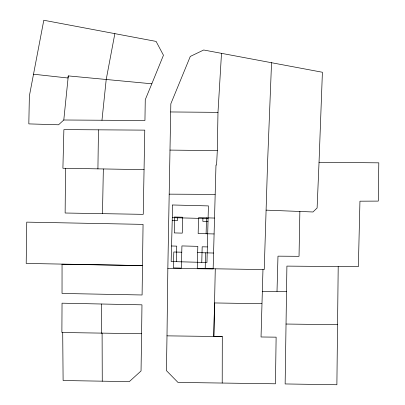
<?xml version="1.0" encoding="UTF-8"?>
<svg xmlns="http://www.w3.org/2000/svg" width="405" height="405" viewBox="0 0 405 405"><rect width="100%" height="100%" fill="white"/><g stroke="black" fill="none" stroke-linecap="round" stroke-linejoin="round"><path stroke-width="0.61" d="M222.208 382.983L222.299 336.565L167.002 335.856L166.43 370.636L177.987 382.426L275.451 383.798L276.124 337.162L261.038 336.985L262.966 269.573M65.519 168.308L65.134 213.015L143.243 214.346L144.772 130.132L63.884 129.605L62.902 168.257L144.064 169.644M62.709 332.52L63.109 380.523L129.306 381.626L141.041 370.96L141.603 333.735L61.879 332.505L62.041 303.178L101.645 304.013L101.371 333.113L102.1 333.128L102.262 381.176M338.205 266.556L286.902 266.105L285.14 383.945L336.884 384.75L338.205 266.556L358.364 266.682L359.944 201.184L378.295 201.103L378.802 162.84L319.039 162.284L317.105 208.003L312.979 211.977L266.095 210.139M141.603 333.735L141.968 304.833L101.645 304.013M167.002 335.856L167.842 268.353L170.834 103.796L190.289 56.437L203.695 50.002L322.405 72.257L319.039 162.284M97.919 168.91L98.461 129.904M167.842 268.353L213.146 268.935L215.976 165.058L216.569 165.073L217.303 150.635L217.986 112.357L221.505 53.308M102.485 213.653L103.346 169.012M299.867 211.461L299.032 256.319L277.977 256.152L277.01 291.377M222.299 336.565L213.82 336.474L214.544 302.95L261.812 303.699M213.82 336.474L215.278 268.96M176.332 261.696L176.737 246.124L171.553 245.992M177.471 217.794L177.395 220.684L172.216 220.553M201.771 262.359L202.176 246.787L207.355 246.923M202.91 218.452L202.834 221.348L208.018 221.484M205.198 268.728L205.608 252.826M206.105 233.746L206.52 217.849M271.547 62.638L267.604 161.904L264.237 269.588L197.245 268.52L197.822 246.346L181.926 245.931L181.349 268.105L173.396 267.902L173.811 252.001L181.759 252.209M63.793 120.001L68.298 75.902L151.819 83.794L163.458 55.237L156.087 41.411L43.796 20.25L29.373 95.965L28.816 123.895L58.553 124.786L63.793 120.001L144.944 120.513L145.263 99.681L151.819 83.794M101.969 120.25L106.206 79.512L114.853 33.645M68.298 75.902L67.913 78.003L33.524 74.211M262.187 291.494L286.502 291.296M169.194 194.147L215.085 194.405M170.677 111.957L217.986 112.357M169.994 150.093L217.303 150.635M286.021 324.035L337.623 324.704M214.468 218.057L198.571 217.642L198.156 233.543L214.058 233.953M172.292 217.657L208.089 218.589M197.66 252.619L213.562 253.034M62.056 264.252L62.031 293.458L142.089 294.982L143.061 224.375L26.745 222.132L26.198 263.437L142.459 265.589L62.056 264.252M172.621 204.981L171.148 261.559L206.95 262.491L208.423 205.912L172.621 204.981M174.722 217.019L174.307 232.921L182.255 233.128L182.67 217.227L174.722 217.019"/></g></svg>
